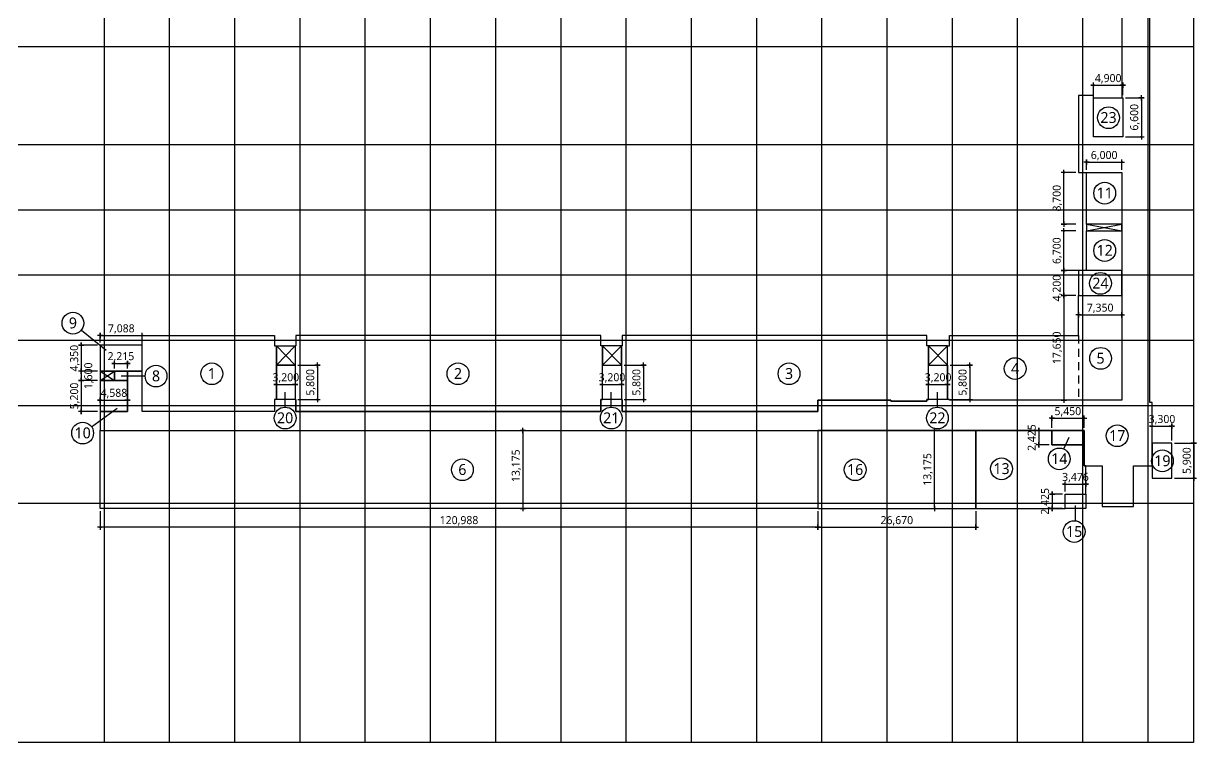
# Model space of a CAD drawing. Header units: millimetres. Extents: x 6000 to 1943854, y 3300 to 446500.
# Drawn here: x 364221 to 562042, y 202146 to 323402 of the extents above; entities that cross this region are included whole.
import ezdxf
from ezdxf.enums import TextEntityAlignment as Align

# ---------------------------------------------------------------- set-up
doc = ezdxf.new("R2010")
doc.units = ezdxf.units.MM
for name, pattern in [('-HID', [2.5, 1.5, -1]), ('CEN', [62, 60, -1, 0, -1]), ('HID', [2.5, 1.5, -1])]:
    doc.linetypes.add(name, pattern=pattern)
doc.layers.get('DEFPOINTS').update_dxf_attribs({"color": 171})
for name, color, linetype in [('AREA 99 - 건축면적', 60, 'Continuous'), ('AREA-빼는 면적', 7, 'Continuous'), ('AREABOUNDARY_H', 4, 'HID'), ('AREALINE', 1, 'Continuous'), ('AREATEXT', 7, 'Continuous'), ('CEN(ST)', 12, 'CEN'), ('dim0', 7, 'Continuous')]:
    doc.layers.add(name, color=color, linetype=linetype)
doc.styles.add('나눔고딕 Se', font='NanumGothic.ttf')
doc.styles.add('나눔바른고딕', font='NanumBarunGothic.ttf')
doc.dimstyles.new('A1-100', dxfattribs={"dimtxt": 3, "dimasz": 1, "dimexe": 2, "dimexo": 2, "dimgap": 1, "dimtad": 1, "dimdec": 0, "dimzin": 12, "dimdsep": 46, "dimlunit": 6, "dimtxsty": '나눔고딕 Se', "dimblk1": 'DIMDOT', "dimblk2": 'DIMDOT', "dimsah": 1, "dimcen": -1, "dimdle": 2, "dimclrd": 256, "dimclre": 256, "dimclrt": 3, "dimadec": 0, "dimazin": 0, "dimtfac": 1, "dimtdec": 0, "dimtix": 1, "dimtmove": 2, "dimatfit": 3, "dimldrblk": 'DIMDOT', "dimfxl": 1, "dimtvp": 1, "dimtolj": 1, "dimtzin": 12, "dimlwd": -1, "dimlwe": -1, "dimarcsym": 0})

# ---------------------------------------------------------------- blocks, each defined once
blk = doc.blocks.new('A$C1fae6940')
at = {"layer": 'CEN(ST)', "ltscale": 0.5}
for points in [[(1084315.5, 587381.8), (1084315.5, 405238.9)], [(1095315.5, 587381.8), (1095315.5, 405238.9)], [(1106315.5, 587381.8), (1106315.5, 405238.9)], [(1117315.5, 587381.8), (1117315.5, 405238.9)], [(1128315.5, 587381.8), (1128315.5, 405238.9)], [(1139315.5, 587381.8), (1139315.5, 405238.9)], [(1150315.5, 587381.8), (1150315.5, 405238.9)], [(1161315.5, 587381.8), (1161315.5, 405238.9)], [(1172315.5, 587381.8), (1172315.5, 405238.9)], [(1183315.5, 587381.8), (1183315.5, 405238.9)], [(1194315.5, 587381.8), (1194315.5, 405238.9)], [(1205315.5, 587381.8), (1205315.5, 405238.9)], [(1216315.5, 587381.8), (1216315.5, 405238.9)], [(1227315.5, 587381.8), (1227315.5, 405238.9)], [(1238315.5, 587381.8), (1238315.5, 405238.9)], [(1249315.5, 587381.8), (1249315.5, 405238.9)], [(1260315.5, 587381.8), (1260315.5, 405238.9)], [(1268025.4, 522526.4), (1029097.9, 522526.4)], [(1268025.4, 506026.4), (1029097.9, 506026.4)], [(1268025.4, 495026.4), (1029097.9, 495026.4)], [(1268025.4, 484026.4), (1029097.9, 484026.4)], [(1268025.4, 473026.4), (1029097.9, 473026.4)], [(1268025.4, 462026.4), (1029097.9, 462026.4)], [(1268025.4, 445526.4), (1029097.9, 445526.4)]]:
    blk.add_lwpolyline(points, dxfattribs=at)
at = {"layer": 'DEFPOINTS'}
blk.add_lwpolyline([(1268025.4, 405238.9), (1029097.9, 405238.9), (1029097.9, 587381.8), (1268025.4, 587381.8)], close=True, dxfattribs=at)
blk = doc.blocks.new('gffghgjh')
at = {"layer": 'AREA 99 - 건축면적', "color": 2}
for points in [[(549465, 298284), (549465, 259884), (520365, 259884), (520365, 259984), (516565, 259984), (516565, 259684), (510465, 259684), (510465, 259884), (498165, 259884), (498165, 257984), (465165, 257984), (465165, 259984), (461565, 259984), (461565, 257984), (410165, 257984), (410165, 259984), (406565, 259984), (406565, 257984), (384265, 257984), (384265, 264784), (381765, 264784), (381765, 257984), (377177, 257984), (377177, 254784), (543065, 254784), (543065, 248834), (546115, 248834), (546115, 241934), (551415, 241934), (551415, 248834), (554565, 248834), (554565, 259484), (554140, 259484), (554140, 327684), (554565, 327684), (554565, 340584), (551415, 340584), (551415, 347584), (546115, 347584), (546115, 340584), (542115, 340584), (542115, 335084), (549490, 335084), (549490, 326296), (549440, 326296), (549440, 310884), (549590, 310884), (549590, 304284), (544690, 304284), (544690, 311234), (542115, 311234), (542115, 298284)], [(557865, 336784), (554565, 336784), (554565, 342684), (557865, 342684)], [(549490, 335084), (542115, 335084), (542115, 326296), (549490, 326296)], [(544690, 310884), (549590, 310884), (549590, 304284), (544690, 304284)], [(549465, 289584), (543465, 289584), (543465, 298284), (549465, 298284), (549465, 289584)], [(549465, 288434), (549465, 281734), (543465, 281734), (543465, 288434)], [(542115, 277534), (549465, 277534), (549465, 281734), (542115, 281734)], [(520365, 259984), (520065, 259984), (520065, 269034), (520365, 269034), (520365, 270784), (542115, 270784), (542115, 277534), (549465, 277534), (549465, 259884), (520365, 259884)], [(384265, 269134), (377177, 269134), (377177, 264784), (379550, 264784), (381765, 264784), (384265, 264784)], [(406565, 259984), (406565, 257984), (384265, 257984), (384265, 270784), (406565, 270784), (406565, 269034), (406865, 269034), (406865, 259984), (406565, 259984)], [(461565, 259984), (461865, 259984), (461865, 269034), (461565, 269034), (461565, 270784), (410165, 270784), (410165, 269034), (410065, 269034), (410065, 259984), (410165, 259984), (410165, 257984), (461565, 257984)], [(516565, 259684), (516565, 259984), (516865, 259984), (516865, 269034), (516565, 269034), (516565, 270784), (465165, 270784), (465165, 269034), (465065, 269034), (465065, 259984), (465165, 259984), (465165, 257984), (498165, 257984), (498165, 259884), (510465, 259884), (510465, 259684)], [(410065, 259984), (406865, 259984), (406865, 265784), (410065, 265784)], [(465065, 259984), (461865, 259984), (461865, 265784), (465065, 265784)], [(520065, 259984), (516865, 259984), (516865, 265784), (520065, 265784)], [(381765, 263184), (379550, 263184), (377177, 263184), (377177, 257984), (381765, 257984)], [(379550, 263184), (381765, 263184), (381765, 264784), (379550, 264784)], [(377177, 254784), (498165, 254784), (498165, 241609), (377177, 241609)], [(524835, 254784), (498165, 254784), (498165, 241609), (524835, 241609)], [(543365, 248834), (543065, 248834), (543065, 252359), (537615, 252359), (537615, 254784), (524835, 254784), (524835, 241609), (539888, 241609), (539888, 244033), (543365, 244033)], [(537615, 252359), (543065, 252359), (543065, 254784), (537615, 254784)], [(557865, 252634), (554565, 252634), (554565, 246734), (557865, 246734)], [(539888, 244033), (543365, 244033), (543365, 241609), (539888, 241609)]]:
    blk.add_lwpolyline(points, close=True, dxfattribs=at)
at = {"layer": 'AREA-빼는 면적', "color": 3}
for points in [[(543465, 288434), (549465, 288434), (549465, 289584), (543465, 289584)], [(406865, 269034), (410065, 269034), (410065, 265784), (406865, 265784)], [(461865, 265784), (465065, 265784), (465065, 269034), (461865, 269034)], [(516865, 265784), (520065, 265784), (520065, 269034), (516865, 269034)], [(379550, 264784), (377177, 264784), (377177, 263184), (379550, 263184)]]:
    blk.add_lwpolyline(points, close=True, dxfattribs=at)
at = {"layer": 'AREA-빼는 면적', "color": 1}
for points in [[(543465, 289584), (549465, 288434)], [(543465, 288434), (549465, 289584)], [(406865, 265784), (410065, 269034)], [(406865, 269034), (410065, 265784)], [(465065, 269034), (461865, 265784)], [(461865, 269034), (465065, 265784)], [(520065, 269034), (516865, 265784)], [(516865, 269034), (520065, 265784)], [(377177, 263184), (379550, 264784)], [(377177, 264784), (379550, 263184)]]:
    blk.add_lwpolyline(points, dxfattribs=at)
blk = doc.blocks.new('DIMDOT')
at = {"linetype": 'Continuous'}
for p, q in [((-2, 0), (2, 0)), ((0, -2), (0, 2))]:
    blk.add_line(p, q, dxfattribs=at)
for radius in [0.5, 0.25]:
    blk.add_circle((0, 0), radius, dxfattribs=at)
blk = doc.blocks.new('*D183')
at = {"layer": 'DEFPOINTS', "color": 0, "transparency": 16777216}
for p in [(557865, 255494), (554565, 252634), (557865, 252634)]:
    blk.add_point(p, dxfattribs=at)
at = {"layer": 'dim0', "transparency": 16777216}
for p, q in [((554340, 255494), (554115, 255494)), ((554565, 253084), (554565, 255944)), ((554565, 255494), (557865, 255494)), ((557865, 253084), (557865, 255944)), ((558090, 255494), (558315, 255494))]:
    blk.add_line(p, q, dxfattribs=at)
at = {"layer": 'dim0', "transparency": 16777216, "xscale": 225, "yscale": 225, "zscale": 225}
blk.add_blockref('DIMDOT', (554565, 255494), dxfattribs=at)
at = {"layer": 'dim0', "transparency": 16777216, "xscale": 225, "yscale": 225, "zscale": 225, "rotation": 180}
blk.add_blockref('DIMDOT', (557865, 255494), dxfattribs=at)
at = {"layer": 'dim0', "color": 3, "transparency": 16777216, "insert": (556215, 256584), "char_height": 1350, "attachment_point": 5, "style": '나눔고딕 Se'}
blk.add_mtext('\\A1;3,300', dxfattribs=at)
blk = doc.blocks.new('*D184')
at = {"layer": 'DEFPOINTS', "color": 0, "transparency": 16777216}
for p in [(557865, 252634), (557865, 246734), (561592, 246734)]:
    blk.add_point(p, dxfattribs=at)
at = {"layer": 'dim0', "transparency": 16777216}
for p, q in [((558315, 252634), (562042, 252634)), ((561592, 252409), (561592, 246959)), ((558315, 246734), (562042, 246734))]:
    blk.add_line(p, q, dxfattribs=at)
at = {"layer": 'dim0', "transparency": 16777216, "xscale": 225, "yscale": 225, "zscale": 225}
for p, rotation in [((561592, 252634), 90), ((561592, 246734), 270)]:
    blk.add_blockref('DIMDOT', p, dxfattribs=dict(at, rotation=rotation))
at = {"layer": 'dim0', "color": 3, "transparency": 16777216, "insert": (560501, 249684), "char_height": 1350, "attachment_point": 5, "rotation": 90, "style": '나눔고딕 Se'}
blk.add_mtext('\\A1;5,900', dxfattribs=at)
blk = doc.blocks.new('*D185')
at = {"layer": 'DEFPOINTS', "color": 0, "transparency": 16777216}
for p in [(406865, 262534), (410065, 262534), (410065, 262534)]:
    blk.add_point(p, dxfattribs=at)
at = {"layer": 'dim0', "transparency": 16777216}
for p, q in [((406640, 262534), (406415, 262534)), ((406865, 262534), (410065, 262534)), ((410290, 262534), (410515, 262534))]:
    blk.add_line(p, q, dxfattribs=at)
at = {"layer": 'dim0', "transparency": 16777216, "xscale": 225, "yscale": 225, "zscale": 225}
blk.add_blockref('DIMDOT', (406865, 262534), dxfattribs=at)
at = {"layer": 'dim0', "transparency": 16777216, "xscale": 225, "yscale": 225, "zscale": 225, "rotation": 180}
blk.add_blockref('DIMDOT', (410065, 262534), dxfattribs=at)
at = {"layer": 'dim0', "color": 3, "transparency": 16777216, "insert": (408465, 263624), "char_height": 1350, "attachment_point": 5, "style": '나눔고딕 Se'}
blk.add_mtext('\\A1;3,200', dxfattribs=at)
blk = doc.blocks.new('*D186')
at = {"layer": 'DEFPOINTS', "color": 0, "transparency": 16777216}
for p in [(410065, 265784), (410065, 259984), (413792, 259984)]:
    blk.add_point(p, dxfattribs=at)
at = {"layer": 'dim0', "transparency": 16777216}
for p, q in [((410515, 265784), (414242, 265784)), ((413792, 265559), (413792, 260209)), ((410515, 259984), (414242, 259984))]:
    blk.add_line(p, q, dxfattribs=at)
at = {"layer": 'dim0', "transparency": 16777216, "xscale": 225, "yscale": 225, "zscale": 225}
for p, rotation in [((413792, 265784), 90), ((413792, 259984), 270)]:
    blk.add_blockref('DIMDOT', p, dxfattribs=dict(at, rotation=rotation))
at = {"layer": 'dim0', "color": 3, "transparency": 16777216, "insert": (412701, 262884), "char_height": 1350, "attachment_point": 5, "rotation": 90, "style": '나눔고딕 Se'}
blk.add_mtext('\\A1;5,800', dxfattribs=at)
blk = doc.blocks.new('*D187')
at = {"layer": 'DEFPOINTS', "color": 0, "transparency": 16777216}
for p in [(461865, 262534), (465065, 262534), (465065, 262534)]:
    blk.add_point(p, dxfattribs=at)
at = {"layer": 'dim0', "transparency": 16777216}
for p, q in [((461640, 262534), (461415, 262534)), ((461865, 262534), (465065, 262534)), ((465290, 262534), (465515, 262534))]:
    blk.add_line(p, q, dxfattribs=at)
at = {"layer": 'dim0', "transparency": 16777216, "xscale": 225, "yscale": 225, "zscale": 225}
blk.add_blockref('DIMDOT', (461865, 262534), dxfattribs=at)
at = {"layer": 'dim0', "transparency": 16777216, "xscale": 225, "yscale": 225, "zscale": 225, "rotation": 180}
blk.add_blockref('DIMDOT', (465065, 262534), dxfattribs=at)
at = {"layer": 'dim0', "color": 3, "transparency": 16777216, "insert": (463465, 263624), "char_height": 1350, "attachment_point": 5, "style": '나눔고딕 Se'}
blk.add_mtext('\\A1;3,200', dxfattribs=at)
blk = doc.blocks.new('*D188')
at = {"layer": 'DEFPOINTS', "color": 0, "transparency": 16777216}
for p in [(465065, 265784), (465065, 259984), (468792, 259984)]:
    blk.add_point(p, dxfattribs=at)
at = {"layer": 'dim0', "transparency": 16777216}
for p, q in [((465515, 265784), (469242, 265784)), ((468792, 265559), (468792, 260209)), ((465515, 259984), (469242, 259984))]:
    blk.add_line(p, q, dxfattribs=at)
at = {"layer": 'dim0', "transparency": 16777216, "xscale": 225, "yscale": 225, "zscale": 225}
for p, rotation in [((468792, 265784), 90), ((468792, 259984), 270)]:
    blk.add_blockref('DIMDOT', p, dxfattribs=dict(at, rotation=rotation))
at = {"layer": 'dim0', "color": 3, "transparency": 16777216, "insert": (467701, 262884), "char_height": 1350, "attachment_point": 5, "rotation": 90, "style": '나눔고딕 Se'}
blk.add_mtext('\\A1;5,800', dxfattribs=at)
blk = doc.blocks.new('*D189')
at = {"layer": 'DEFPOINTS', "color": 0, "transparency": 16777216}
for p in [(516865, 262534), (520065, 262534), (520065, 262534)]:
    blk.add_point(p, dxfattribs=at)
at = {"layer": 'dim0', "transparency": 16777216}
for p, q in [((516640, 262534), (516415, 262534)), ((516865, 262534), (520065, 262534)), ((520290, 262534), (520515, 262534))]:
    blk.add_line(p, q, dxfattribs=at)
at = {"layer": 'dim0', "transparency": 16777216, "xscale": 225, "yscale": 225, "zscale": 225}
blk.add_blockref('DIMDOT', (516865, 262534), dxfattribs=at)
at = {"layer": 'dim0', "transparency": 16777216, "xscale": 225, "yscale": 225, "zscale": 225, "rotation": 180}
blk.add_blockref('DIMDOT', (520065, 262534), dxfattribs=at)
at = {"layer": 'dim0', "color": 3, "transparency": 16777216, "insert": (518465, 263624), "char_height": 1350, "attachment_point": 5, "style": '나눔고딕 Se'}
blk.add_mtext('\\A1;3,200', dxfattribs=at)
blk = doc.blocks.new('*D190')
at = {"layer": 'DEFPOINTS', "color": 0, "transparency": 16777216}
for p in [(520065, 265784), (520065, 259984), (523792, 259984)]:
    blk.add_point(p, dxfattribs=at)
at = {"layer": 'dim0', "transparency": 16777216}
for p, q in [((520515, 265784), (524242, 265784)), ((523792, 265559), (523792, 260209)), ((520515, 259984), (524242, 259984))]:
    blk.add_line(p, q, dxfattribs=at)
at = {"layer": 'dim0', "transparency": 16777216, "xscale": 225, "yscale": 225, "zscale": 225}
for p, rotation in [((523792, 265784), 90), ((523792, 259984), 270)]:
    blk.add_blockref('DIMDOT', p, dxfattribs=dict(at, rotation=rotation))
at = {"layer": 'dim0', "color": 3, "transparency": 16777216, "insert": (522701, 262884), "char_height": 1350, "attachment_point": 5, "rotation": 90, "style": '나눔고딕 Se'}
blk.add_mtext('\\A1;5,800', dxfattribs=at)
blk = doc.blocks.new('*D191')
at = {"layer": 'DEFPOINTS', "color": 0, "transparency": 16777216}
for p in [(448441, 254784), (448441, 241609), (448441, 241609)]:
    blk.add_point(p, dxfattribs=at)
at = {"layer": 'dim0', "transparency": 16777216}
blk.add_line((448441, 254559), (448441, 241834), dxfattribs=at)
at = {"layer": 'dim0', "transparency": 16777216, "xscale": 225, "yscale": 225, "zscale": 225}
for p, rotation in [((448441, 254784), 90), ((448441, 241609), 270)]:
    blk.add_blockref('DIMDOT', p, dxfattribs=dict(at, rotation=rotation))
at = {"layer": 'dim0', "color": 3, "transparency": 16777216, "insert": (447351, 248820), "char_height": 1350, "attachment_point": 5, "rotation": 90, "style": '나눔고딕 Se'}
blk.add_mtext('\\A1;13,175', dxfattribs=at)
blk = doc.blocks.new('*D192')
at = {"layer": 'DEFPOINTS', "color": 0, "transparency": 16777216}
for p in [(517850, 254784), (517850, 254784), (517850, 241609)]:
    blk.add_point(p, dxfattribs=at)
at = {"layer": 'dim0', "transparency": 16777216}
blk.add_line((517850, 241834), (517850, 254559), dxfattribs=at)
at = {"layer": 'dim0', "transparency": 16777216, "xscale": 225, "yscale": 225, "zscale": 225}
for p, rotation in [((517850, 254784), 90), ((517850, 241609), 270)]:
    blk.add_blockref('DIMDOT', p, dxfattribs=dict(at, rotation=rotation))
at = {"layer": 'dim0', "color": 3, "transparency": 16777216, "insert": (516759, 248196), "char_height": 1350, "attachment_point": 5, "rotation": 90, "style": '나눔고딕 Se'}
blk.add_mtext('\\A1;13,175', dxfattribs=at)
blk = doc.blocks.new('*D193')
at = {"layer": 'DEFPOINTS', "color": 0, "transparency": 16777216}
for p in [(498165, 241609), (524835, 241609), (524835, 238440)]:
    blk.add_point(p, dxfattribs=at)
at = {"layer": 'dim0', "transparency": 16777216}
for p, q in [((498165, 241159), (498165, 237990)), ((524835, 241159), (524835, 237990)), ((498390, 238440), (524610, 238440))]:
    blk.add_line(p, q, dxfattribs=at)
at = {"layer": 'dim0', "transparency": 16777216, "xscale": 225, "yscale": 225, "zscale": 225, "rotation": 180}
blk.add_blockref('DIMDOT', (498165, 238440), dxfattribs=at)
at = {"layer": 'dim0', "transparency": 16777216, "xscale": 225, "yscale": 225, "zscale": 225}
blk.add_blockref('DIMDOT', (524835, 238440), dxfattribs=at)
at = {"layer": 'dim0', "color": 3, "transparency": 16777216, "insert": (511500, 239530), "char_height": 1350, "attachment_point": 5, "style": '나눔고딕 Se'}
blk.add_mtext('\\A1;26,670', dxfattribs=at)
blk = doc.blocks.new('*D194')
at = {"layer": 'DEFPOINTS', "color": 0, "transparency": 16777216}
for p in [(377177, 241609), (498165, 241609), (377177, 238440)]:
    blk.add_point(p, dxfattribs=at)
at = {"layer": 'dim0', "transparency": 16777216}
for p, q in [((377177, 241159), (377177, 237990)), ((498165, 241159), (498165, 237990)), ((497940, 238440), (377402, 238440))]:
    blk.add_line(p, q, dxfattribs=at)
at = {"layer": 'dim0', "transparency": 16777216, "xscale": 225, "yscale": 225, "zscale": 225, "rotation": 180}
blk.add_blockref('DIMDOT', (377177, 238440), dxfattribs=at)
at = {"layer": 'dim0', "transparency": 16777216, "xscale": 225, "yscale": 225, "zscale": 225}
blk.add_blockref('DIMDOT', (498165, 238440), dxfattribs=at)
at = {"layer": 'dim0', "color": 3, "transparency": 16777216, "insert": (437671, 239530), "char_height": 1350, "attachment_point": 5, "style": '나눔고딕 Se'}
blk.add_mtext('\\A1;120,988', dxfattribs=at)
blk = doc.blocks.new('*D195')
at = {"layer": 'DEFPOINTS', "color": 0, "transparency": 16777216}
for p in [(377177, 269134), (373980, 264784), (377177, 264784)]:
    blk.add_point(p, dxfattribs=at)
at = {"layer": 'dim0', "transparency": 16777216}
for p, q in [((376727, 269134), (373530, 269134)), ((373980, 269359), (373980, 269584)), ((373980, 269134), (373980, 264784)), ((376727, 264784), (373530, 264784)), ((373980, 264559), (373980, 264334))]:
    blk.add_line(p, q, dxfattribs=at)
at = {"layer": 'dim0', "transparency": 16777216, "xscale": 225, "yscale": 225, "zscale": 225}
for p, rotation in [((373980, 269134), 270), ((373980, 264784), 90)]:
    blk.add_blockref('DIMDOT', p, dxfattribs=dict(at, rotation=rotation))
at = {"layer": 'dim0', "color": 3, "transparency": 16777216, "insert": (372890, 266959), "char_height": 1350, "attachment_point": 5, "rotation": 90, "style": '나눔고딕 Se'}
blk.add_mtext('\\A1;4,350', dxfattribs=at)
blk = doc.blocks.new('*D196')
at = {"layer": 'DEFPOINTS', "color": 0, "transparency": 16777216}
for p in [(373980, 263184), (377177, 264784), (377177, 263184)]:
    blk.add_point(p, dxfattribs=at)
at = {"layer": 'dim0', "transparency": 16777216}
for p, q in [((376727, 264784), (373530, 264784)), ((376727, 263184), (373530, 263184)), ((373980, 264559), (373980, 263409))]:
    blk.add_line(p, q, dxfattribs=at)
at = {"layer": 'dim0', "transparency": 16777216, "xscale": 225, "yscale": 225, "zscale": 225}
for p, rotation in [((373980, 264784), 90), ((373980, 263184), 270)]:
    blk.add_blockref('DIMDOT', p, dxfattribs=dict(at, rotation=rotation))
at = {"layer": 'dim0', "color": 3, "transparency": 16777216, "insert": (375270, 263984), "char_height": 1350, "attachment_point": 5, "rotation": 90, "style": '나눔고딕 Se'}
blk.add_mtext('\\A1;1,600', dxfattribs=at)
blk = doc.blocks.new('*D197')
at = {"layer": 'DEFPOINTS', "color": 0, "transparency": 16777216}
for p in [(377177, 263184), (373979, 257984), (377177, 257984)]:
    blk.add_point(p, dxfattribs=at)
at = {"layer": 'dim0', "transparency": 16777216}
for p, q in [((376727, 263184), (373529, 263184)), ((373979, 263409), (373979, 263634)), ((373979, 263184), (373979, 257984)), ((376727, 257984), (373529, 257984)), ((373979, 257759), (373979, 257534))]:
    blk.add_line(p, q, dxfattribs=at)
at = {"layer": 'dim0', "transparency": 16777216, "xscale": 225, "yscale": 225, "zscale": 225}
for p, rotation in [((373979, 263184), 270), ((373979, 257984), 90)]:
    blk.add_blockref('DIMDOT', p, dxfattribs=dict(at, rotation=rotation))
at = {"layer": 'dim0', "color": 3, "transparency": 16777216, "insert": (372889, 260584), "char_height": 1350, "attachment_point": 5, "rotation": 90, "style": '나눔고딕 Se'}
blk.add_mtext('\\A1;5,200', dxfattribs=at)
blk = doc.blocks.new('*D198')
at = {"layer": 'DEFPOINTS', "color": 0, "transparency": 16777216}
for p in [(377177, 269134), (384265, 270784), (384265, 269134)]:
    blk.add_point(p, dxfattribs=at)
at = {"layer": 'dim0', "transparency": 16777216}
for p, q in [((377177, 269584), (377177, 271234)), ((384265, 269584), (384265, 271234)), ((377402, 270784), (384040, 270784))]:
    blk.add_line(p, q, dxfattribs=at)
at = {"layer": 'dim0', "transparency": 16777216, "xscale": 225, "yscale": 225, "zscale": 225, "rotation": 180}
blk.add_blockref('DIMDOT', (377177, 270784), dxfattribs=at)
at = {"layer": 'dim0', "transparency": 16777216, "xscale": 225, "yscale": 225, "zscale": 225}
blk.add_blockref('DIMDOT', (384265, 270784), dxfattribs=at)
at = {"layer": 'dim0', "color": 3, "transparency": 16777216, "insert": (380721, 271874), "char_height": 1350, "attachment_point": 5, "style": '나눔고딕 Se'}
blk.add_mtext('\\A1;7,088', dxfattribs=at)
blk = doc.blocks.new('*D199')
at = {"layer": 'DEFPOINTS', "color": 0, "transparency": 16777216}
for p in [(381765, 266090), (379550, 264784), (381765, 264784)]:
    blk.add_point(p, dxfattribs=at)
at = {"layer": 'dim0', "transparency": 16777216}
for p, q in [((379325, 266090), (379100, 266090)), ((379550, 265234), (379550, 266540)), ((379550, 266090), (381765, 266090)), ((381765, 265234), (381765, 266540)), ((381990, 266090), (382215, 266090))]:
    blk.add_line(p, q, dxfattribs=at)
at = {"layer": 'dim0', "transparency": 16777216, "xscale": 225, "yscale": 225, "zscale": 225}
blk.add_blockref('DIMDOT', (379550, 266090), dxfattribs=at)
at = {"layer": 'dim0', "transparency": 16777216, "xscale": 225, "yscale": 225, "zscale": 225, "rotation": 180}
blk.add_blockref('DIMDOT', (381765, 266090), dxfattribs=at)
at = {"layer": 'dim0', "color": 3, "transparency": 16777216, "insert": (380657, 267180), "char_height": 1350, "attachment_point": 5, "style": '나눔고딕 Se'}
blk.add_mtext('\\A1;2,215', dxfattribs=at)
blk = doc.blocks.new('*D200')
at = {"layer": 'DEFPOINTS', "color": 0, "transparency": 16777216}
for p in [(377177, 259904), (381765, 259904), (381765, 259904)]:
    blk.add_point(p, dxfattribs=at)
at = {"layer": 'dim0', "transparency": 16777216}
for p, q in [((376952, 259904), (376727, 259904)), ((377177, 259904), (381765, 259904)), ((381990, 259904), (382215, 259904))]:
    blk.add_line(p, q, dxfattribs=at)
at = {"layer": 'dim0', "transparency": 16777216, "xscale": 225, "yscale": 225, "zscale": 225}
blk.add_blockref('DIMDOT', (377177, 259904), dxfattribs=at)
at = {"layer": 'dim0', "transparency": 16777216, "xscale": 225, "yscale": 225, "zscale": 225, "rotation": 180}
blk.add_blockref('DIMDOT', (381765, 259904), dxfattribs=at)
at = {"layer": 'dim0', "color": 3, "transparency": 16777216, "insert": (379471, 260994), "char_height": 1350, "attachment_point": 5, "style": '나눔고딕 Se'}
blk.add_mtext('\\A1;4,588', dxfattribs=at)
blk = doc.blocks.new('*D201')
at = {"layer": 'DEFPOINTS', "color": 0, "transparency": 16777216}
for p in [(542115, 277534), (539670, 259884), (542115, 259884)]:
    blk.add_point(p, dxfattribs=at)
at = {"layer": 'dim0', "transparency": 16777216}
for p, q in [((541665, 277534), (539220, 277534)), ((539670, 277309), (539670, 260109)), ((541665, 259884), (539220, 259884))]:
    blk.add_line(p, q, dxfattribs=at)
at = {"layer": 'dim0', "transparency": 16777216, "xscale": 225, "yscale": 225, "zscale": 225}
for p, rotation in [((539670, 277534), 90), ((539670, 259884), 270)]:
    blk.add_blockref('DIMDOT', p, dxfattribs=dict(at, rotation=rotation))
at = {"layer": 'dim0', "color": 3, "transparency": 16777216, "insert": (538580, 268709), "char_height": 1350, "attachment_point": 5, "rotation": 90, "style": '나눔고딕 Se'}
blk.add_mtext('\\A1;17,650', dxfattribs=at)
blk = doc.blocks.new('*D202')
at = {"layer": 'DEFPOINTS', "color": 0, "transparency": 16777216}
for p in [(542115, 274274), (549465, 274274), (549465, 274274)]:
    blk.add_point(p, dxfattribs=at)
at = {"layer": 'dim0', "transparency": 16777216}
blk.add_line((542340, 274274), (549240, 274274), dxfattribs=at)
at = {"layer": 'dim0', "transparency": 16777216, "xscale": 225, "yscale": 225, "zscale": 225, "rotation": 180}
blk.add_blockref('DIMDOT', (542115, 274274), dxfattribs=at)
at = {"layer": 'dim0', "transparency": 16777216, "xscale": 225, "yscale": 225, "zscale": 225}
blk.add_blockref('DIMDOT', (549465, 274274), dxfattribs=at)
at = {"layer": 'dim0', "color": 3, "transparency": 16777216, "insert": (545790, 275364), "char_height": 1350, "attachment_point": 5, "style": '나눔고딕 Se'}
blk.add_mtext('\\A1;7,350', dxfattribs=at)
blk = doc.blocks.new('*D203')
at = {"layer": 'DEFPOINTS', "color": 0, "transparency": 16777216}
for p in [(539670, 281734), (542115, 281734), (542115, 277534)]:
    blk.add_point(p, dxfattribs=at)
at = {"layer": 'dim0', "transparency": 16777216}
for p, q in [((541665, 281734), (539220, 281734)), ((539670, 277759), (539670, 281509)), ((541665, 277534), (539220, 277534))]:
    blk.add_line(p, q, dxfattribs=at)
at = {"layer": 'dim0', "transparency": 16777216, "xscale": 225, "yscale": 225, "zscale": 225}
for p, rotation in [((539670, 281734), 90), ((539670, 277534), 270)]:
    blk.add_blockref('DIMDOT', p, dxfattribs=dict(at, rotation=rotation))
at = {"layer": 'dim0', "color": 3, "transparency": 16777216, "insert": (538580, 278780), "char_height": 1350, "attachment_point": 5, "rotation": 90, "style": '나눔고딕 Se'}
blk.add_mtext('\\A1;4,200', dxfattribs=at)
blk = doc.blocks.new('*D204')
at = {"layer": 'DEFPOINTS', "color": 0, "transparency": 16777216}
for p in [(539670, 288434), (542115, 288434), (543465, 281734)]:
    blk.add_point(p, dxfattribs=at)
at = {"layer": 'dim0', "transparency": 16777216}
for p, q in [((541665, 288434), (539220, 288434)), ((539670, 281959), (539670, 288209)), ((543015, 281734), (539220, 281734))]:
    blk.add_line(p, q, dxfattribs=at)
at = {"layer": 'dim0', "transparency": 16777216, "xscale": 225, "yscale": 225, "zscale": 225}
for p, rotation in [((539670, 288434), 90), ((539670, 281734), 270)]:
    blk.add_blockref('DIMDOT', p, dxfattribs=dict(at, rotation=rotation))
at = {"layer": 'dim0', "color": 3, "transparency": 16777216, "insert": (538580, 285084), "char_height": 1350, "attachment_point": 5, "rotation": 90, "style": '나눔고딕 Se'}
blk.add_mtext('\\A1;6,700', dxfattribs=at)
blk = doc.blocks.new('*D205')
at = {"layer": 'DEFPOINTS', "color": 0, "transparency": 16777216}
for p in [(539670, 298284), (542115, 298284), (542115, 289584)]:
    blk.add_point(p, dxfattribs=at)
at = {"layer": 'dim0', "transparency": 16777216}
for p, q in [((541665, 298284), (539220, 298284)), ((539670, 289809), (539670, 298059)), ((541665, 289584), (539220, 289584))]:
    blk.add_line(p, q, dxfattribs=at)
at = {"layer": 'dim0', "transparency": 16777216, "xscale": 225, "yscale": 225, "zscale": 225}
for p, rotation in [((539670, 298284), 90), ((539670, 289584), 270)]:
    blk.add_blockref('DIMDOT', p, dxfattribs=dict(at, rotation=rotation))
at = {"layer": 'dim0', "color": 3, "transparency": 16777216, "insert": (538579, 293934), "char_height": 1350, "attachment_point": 5, "rotation": 90, "style": '나눔고딕 Se'}
blk.add_mtext('\\A1;8,700', dxfattribs=at)
blk = doc.blocks.new('*D206')
at = {"layer": 'DEFPOINTS', "color": 0, "transparency": 16777216}
for p in [(549465, 300010), (543465, 298284), (549465, 298284)]:
    blk.add_point(p, dxfattribs=at)
at = {"layer": 'dim0', "transparency": 16777216}
for p, q in [((543465, 298734), (543465, 300460)), ((543690, 300010), (549240, 300010)), ((549465, 298734), (549465, 300460))]:
    blk.add_line(p, q, dxfattribs=at)
at = {"layer": 'dim0', "transparency": 16777216, "xscale": 225, "yscale": 225, "zscale": 225, "rotation": 180}
blk.add_blockref('DIMDOT', (543465, 300010), dxfattribs=at)
at = {"layer": 'dim0', "transparency": 16777216, "xscale": 225, "yscale": 225, "zscale": 225}
blk.add_blockref('DIMDOT', (549465, 300010), dxfattribs=at)
at = {"layer": 'dim0', "color": 3, "transparency": 16777216, "insert": (546465, 301100), "char_height": 1350, "attachment_point": 5, "style": '나눔고딕 Se'}
blk.add_mtext('\\A1;6,000', dxfattribs=at)
blk = doc.blocks.new('*D207')
at = {"layer": 'DEFPOINTS', "color": 0, "transparency": 16777216}
for p in [(549590, 310884), (549590, 304284), (552740, 304284)]:
    blk.add_point(p, dxfattribs=at)
at = {"layer": 'dim0', "transparency": 16777216}
for p, q in [((550040, 310884), (553190, 310884)), ((552740, 310659), (552740, 304509)), ((550040, 304284), (553190, 304284))]:
    blk.add_line(p, q, dxfattribs=at)
at = {"layer": 'dim0', "transparency": 16777216, "xscale": 225, "yscale": 225, "zscale": 225}
for p, rotation in [((552740, 310884), 90), ((552740, 304284), 270)]:
    blk.add_blockref('DIMDOT', p, dxfattribs=dict(at, rotation=rotation))
at = {"layer": 'dim0', "color": 3, "transparency": 16777216, "insert": (551650, 307584), "char_height": 1350, "attachment_point": 5, "rotation": 90, "style": '나눔고딕 Se'}
blk.add_mtext('\\A1;6,600', dxfattribs=at)
blk = doc.blocks.new('*D209')
at = {"layer": 'DEFPOINTS', "color": 0, "transparency": 16777216}
for p in [(549590, 312978), (544690, 310884), (549590, 310884)]:
    blk.add_point(p, dxfattribs=at)
at = {"layer": 'dim0', "transparency": 16777216}
for p, q in [((544465, 312978), (544240, 312978)), ((544690, 311334), (544690, 313428)), ((544690, 312978), (549590, 312978)), ((549590, 311334), (549590, 313428)), ((549815, 312978), (550040, 312978))]:
    blk.add_line(p, q, dxfattribs=at)
at = {"layer": 'dim0', "transparency": 16777216, "xscale": 225, "yscale": 225, "zscale": 225}
blk.add_blockref('DIMDOT', (544690, 312978), dxfattribs=at)
at = {"layer": 'dim0', "transparency": 16777216, "xscale": 225, "yscale": 225, "zscale": 225, "rotation": 180}
blk.add_blockref('DIMDOT', (549590, 312978), dxfattribs=at)
at = {"layer": 'dim0', "color": 3, "transparency": 16777216, "insert": (547140, 314068), "char_height": 1350, "attachment_point": 5, "style": '나눔고딕 Se'}
blk.add_mtext('\\A1;4,900', dxfattribs=at)
blk = doc.blocks.new('*D265')
at = {"layer": 'DEFPOINTS', "color": 0, "transparency": 16777216}
for p in [(543065, 256824), (537615, 254784), (543065, 254784)]:
    blk.add_point(p, dxfattribs=at)
at = {"layer": 'dim0', "transparency": 16777216}
for p, q in [((537615, 255234), (537615, 257274)), ((543065, 255234), (543065, 257274)), ((537840, 256824), (542840, 256824))]:
    blk.add_line(p, q, dxfattribs=at)
at = {"layer": 'dim0', "transparency": 16777216, "xscale": 225, "yscale": 225, "zscale": 225, "rotation": 180}
blk.add_blockref('DIMDOT', (537615, 256824), dxfattribs=at)
at = {"layer": 'dim0', "transparency": 16777216, "xscale": 225, "yscale": 225, "zscale": 225}
blk.add_blockref('DIMDOT', (543065, 256824), dxfattribs=at)
at = {"layer": 'dim0', "color": 3, "transparency": 16777216, "insert": (540340, 257913), "char_height": 1350, "attachment_point": 5, "style": '나눔고딕 Se'}
blk.add_mtext('\\A1;5,450', dxfattribs=at)
blk = doc.blocks.new('*D266')
at = {"layer": 'DEFPOINTS', "color": 0, "transparency": 16777216}
for p in [(537615, 254784), (535448, 252359), (537615, 252359)]:
    blk.add_point(p, dxfattribs=at)
at = {"layer": 'dim0', "transparency": 16777216}
for p, q in [((535448, 255009), (535448, 255234)), ((537165, 254784), (534998, 254784)), ((535448, 254784), (535448, 252359)), ((537165, 252359), (534998, 252359)), ((535448, 252134), (535448, 251909))]:
    blk.add_line(p, q, dxfattribs=at)
at = {"layer": 'dim0', "transparency": 16777216, "xscale": 225, "yscale": 225, "zscale": 225}
for p, rotation in [((535448, 254784), 270), ((535448, 252359), 90)]:
    blk.add_blockref('DIMDOT', p, dxfattribs=dict(at, rotation=rotation))
at = {"layer": 'dim0', "color": 3, "transparency": 16777216, "insert": (534358, 253571), "char_height": 1350, "attachment_point": 5, "rotation": 90, "style": '나눔고딕 Se'}
blk.add_mtext('\\A1;2,425', dxfattribs=at)
blk = doc.blocks.new('*D267')
at = {"layer": 'DEFPOINTS', "color": 0, "transparency": 16777216}
for p in [(543365, 245726), (539888, 244033), (543365, 244033)]:
    blk.add_point(p, dxfattribs=at)
at = {"layer": 'dim0', "transparency": 16777216}
for p, q in [((539663, 245726), (539438, 245726)), ((539888, 244483), (539888, 246176)), ((539888, 245726), (543365, 245726)), ((543365, 244483), (543365, 246176)), ((543590, 245726), (543815, 245726))]:
    blk.add_line(p, q, dxfattribs=at)
at = {"layer": 'dim0', "transparency": 16777216, "xscale": 225, "yscale": 225, "zscale": 225}
blk.add_blockref('DIMDOT', (539888, 245726), dxfattribs=at)
at = {"layer": 'dim0', "transparency": 16777216, "xscale": 225, "yscale": 225, "zscale": 225, "rotation": 180}
blk.add_blockref('DIMDOT', (543365, 245726), dxfattribs=at)
at = {"layer": 'dim0', "color": 3, "transparency": 16777216, "insert": (541626, 246817), "char_height": 1350, "attachment_point": 5, "style": '나눔고딕 Se'}
blk.add_mtext('\\A1;3,476', dxfattribs=at)
blk = doc.blocks.new('*D268')
at = {"layer": 'DEFPOINTS', "color": 0, "transparency": 16777216}
for p in [(539888, 244033), (537689, 241609), (539888, 241609)]:
    blk.add_point(p, dxfattribs=at)
at = {"layer": 'dim0', "transparency": 16777216}
for p, q in [((539438, 244033), (537239, 244033)), ((537689, 244258), (537689, 244483)), ((537689, 244033), (537689, 241609)), ((539438, 241609), (537239, 241609)), ((537689, 241384), (537689, 241159))]:
    blk.add_line(p, q, dxfattribs=at)
at = {"layer": 'dim0', "transparency": 16777216, "xscale": 225, "yscale": 225, "zscale": 225}
for p, rotation in [((537689, 244033), 270), ((537689, 241609), 90)]:
    blk.add_blockref('DIMDOT', p, dxfattribs=dict(at, rotation=rotation))
at = {"layer": 'dim0', "color": 3, "transparency": 16777216, "insert": (536599, 242821), "char_height": 1350, "attachment_point": 5, "rotation": 90, "style": '나눔고딕 Se'}
blk.add_mtext('\\A1;2,425', dxfattribs=at)

msp = doc.modelspace()

# ---------------------------------------------------------------- linework, layer by layer
at = {"layer": 'AREABOUNDARY_H', "color": 4, "linetype": '-HID', "ltscale": 900}
msp.add_lwpolyline([(542114.6, 270783.5), (542114.6, 259883.5)], dxfattribs=at)
at = {"layer": 'AREALINE'}
for points in [[(373983.8, 271705.3), (378144.6, 268301.9)], [(384739.3, 263939.4), (380705.7, 263939.4)], [(408345.1, 258705.3), (408345.1, 261212.4)], [(463345.1, 258705.3), (463345.1, 261212.4)], [(518345.1, 258705.3), (518345.1, 261212.4)], [(375696, 255402.7), (380025.3, 258513)], [(539640.2, 251651.4), (540535.4, 253652.7)], [(541595.9, 242108.6), (541595.9, 239544.8)]]:
    msp.add_lwpolyline(points, dxfattribs=at)
for centre in [(547204.9, 307510.9), (546552.9, 294787.1), (546552.9, 285113.6), (545840.3, 279577.1), (372561.5, 272868.8), (545860, 266930), (386576.8, 263939.4), (395990, 264340), (437500, 264340), (493320, 264340), (531450, 265200), (408345.1, 256867.8), (463345.1, 256867.8), (518345.1, 256867.8), (374203.7, 254330.5), (548666.6, 253876.7), (538889.8, 249974.1), (556281.9, 249638.8), (438240, 248150), (504475.9, 248150), (529156.8, 248306.7), (541413.8, 237716.3)]:
    msp.add_circle(centre, 1837.5, dxfattribs=at)

# ---------------------------------------------------------------- block references
for name, p in [('A$C1fae6940', (-706501, -203092.9)), ('gffghgjh', (0, 0))]:
    msp.add_blockref(name, p)

# ---------------------------------------------------------------- texts
at = {"layer": 'AREATEXT', "style": '나눔바른고딕'}
for s, p in [('23', (547204.9, 307543.7)), ('11', (546552.9, 294819.9)), ('12', (546552.9, 285146.4)), ('24', (545840.3, 279609.9)), ('9', (372561.5, 272901.6)), ('5', (545860, 266962.8)), ('1', (395990, 264372.8)), ('2', (437500, 264372.8)), ('3', (493320, 264372.8)), ('4', (531450, 265232.8)), ('8', (386576.8, 263972.2)), ('20', (408345.1, 256900.6)), ('21', (463345.1, 256900.6)), ('22', (518345.1, 256900.6)), ('10', (374203.7, 254363.4)), ('17', (548666.6, 253909.5)), ('13', (529156.8, 248339.5)), ('14', (538889.8, 250006.9)), ('19', (556281.9, 249671.6)), ('6', (438240, 248182.8)), ('16', (504475.9, 248182.8)), ('15', (541413.8, 237749.1))]:
    msp.add_text(s, height=1837.5, dxfattribs=at).set_placement(p, align=Align.MIDDLE_CENTER)

# ---------------------------------------------------------------- dimensions: what is measured, and where the dimension line sits
at = {"layer": 'dim0'}
for base, p1, p2, picture, middle in [((549589.6, 312977.6), (544689.6, 310883.5), (549589.6, 310883.5), '*D209', (547139.6, 314067.8)), ((549464.6, 300010), (543464.6, 298283.5), (549464.6, 298283.5), '*D206', (546464.6, 301100.2)), ((549464.6, 274273.5), (542114.6, 274273.5), (549464.6, 274273.5), '*D202', (545789.6, 275363.7)), ((384264.5649587, 270783.5077291), (377177.0649587, 269133.5077291), (384264.5649587, 269133.5077291), '*D198', (380720.8149587, 271873.7437806)), ((381764.6, 266090), (379549.6, 264783.5), (381764.6, 264783.5), '*D199', (380657.1, 267180.2)), ((410064.6, 262533.5), (406864.6, 262533.5), (410064.6, 262533.5), '*D185', (408464.6, 263623.7)), ((465064.6, 262533.5), (461864.6, 262533.5), (465064.6, 262533.5), '*D187', (463464.6, 263623.7)), ((520064.6, 262533.5), (516864.6, 262533.5), (520064.6, 262533.5), '*D189', (518464.6, 263623.7)), ((381764.5649588, 259903.5077291), (377177.0649587, 259903.5077291), (381764.5649588, 259903.5077291), '*D200', (379470.8149588, 260993.7437806)), ((543064.6, 256824.3), (537614.6, 254783.5), (543064.6, 254783.5), '*D265', (540339.6, 257912.6)), ((557864.6, 255494.1), (554564.6, 252633.5), (557864.6, 252633.5), '*D183', (556214.6, 256584.4)), ((543364.6, 245726.4), (539888.3, 244033.3), (543364.6, 244033.3), '*D267', (541626.4, 246816.7)), ((377177.0649587, 238440), (498164.5649587, 241608.5077291), (377177.0649587, 241608.5077291), '*D194', (437670.8149587, 239530.2360515)), ((524834.6, 238440), (498164.6, 241608.5), (524834.6, 241608.5), '*D193', (511499.6, 239530.2))]:
    dim = msp.add_linear_dim(base=base, p1=p1, p2=p2, dimstyle='A1-100', override={"dimscale": 450, "dimasz": 0.5, "dimexe": 1, "dimexo": 1, "dimgap": 0.5, "dimdle": 1}, dxfattribs=at)
    dim.commit()
    dim.dimension.update_dxf_attribs({"geometry": picture, "text_midpoint": middle})
for base, p1, p2, picture, middle in [((552740, 304283.5), (549589.6, 310883.5), (549589.6, 304283.5), '*D207', (551649.8, 307583.5)), ((539669.6, 298283.5), (542114.6, 289583.5), (542114.6, 298283.5), '*D205', (538579.3, 293933.5)), ((539670, 288433.5), (543464.6, 281733.5), (542114.6, 288433.5), '*D204', (538579.8, 285083.5)), ((539670, 259883.5), (542114.6, 277533.5), (542114.6, 259883.5), '*D201', (538579.8, 268708.5)), ((373980, 264783.5), (377177.1, 269133.5), (377177.1, 264783.5), '*D195', (372889.8, 266958.5)), ((413791.5, 259983.5), (410064.6, 265783.5), (410064.6, 259983.5), '*D186', (412701.3, 262883.5)), ((468791.5, 259983.5), (465064.6, 265783.5), (465064.6, 259983.5), '*D188', (467701.3, 262883.5)), ((523791.5, 259983.5), (520064.6, 265783.5), (520064.6, 259983.5), '*D190', (522701.3, 262883.5)), ((373978.8, 257983.5), (377177.1, 263183.5), (377177.1, 257983.5), '*D197', (372888.5, 260583.5)), ((517849.6, 254783.5), (517849.6, 241608.5), (517849.6, 254783.5), '*D192', (516759.3, 248196)), ((535448.1, 252358.5), (537614.6, 254783.5), (537614.6, 252358.5), '*D266', (534357.9, 253571)), ((561591.5, 246733.5), (557864.6, 252633.5), (557864.6, 246733.5), '*D184', (560501.3, 249683.5)), ((537688.8, 241608.5), (539888.3, 244033.3), (539888.3, 241608.5), '*D268', (536598.6, 242820.9))]:
    dim = msp.add_linear_dim(base=base, p1=p1, p2=p2, angle=90, dimstyle='A1-100', override={"dimscale": 450, "dimasz": 0.5, "dimexe": 1, "dimexo": 1, "dimgap": 0.5, "dimdle": 1}, dxfattribs=at)
    dim.commit()
    dim.dimension.update_dxf_attribs({"geometry": picture, "text_midpoint": middle})
for base, p1, p2, picture, middle in [((539670, 281733.5), (542114.6, 277533.5), (542114.6, 281733.5), '*D203', (538579.8, 278780)), ((373980, 263183.5), (377177.1, 264783.5), (377177.1, 263183.5), '*D196', (375270, 263983.5)), ((448440.8, 241608.5), (448440.8, 254783.5), (448440.8, 241608.5), '*D191', (447350.6, 248820))]:
    dim = msp.add_linear_dim(base=base, p1=p1, p2=p2, angle=90, dimstyle='A1-100', override={"dimscale": 450, "dimasz": 0.5, "dimexe": 1, "dimexo": 1, "dimgap": 0.5, "dimdle": 1}, dxfattribs=at)
    dim.commit()
    dim.dimension.update_dxf_attribs({"geometry": picture, "text_midpoint": middle, "dimtype": 160})

doc.saveas('drawing.dxf')
